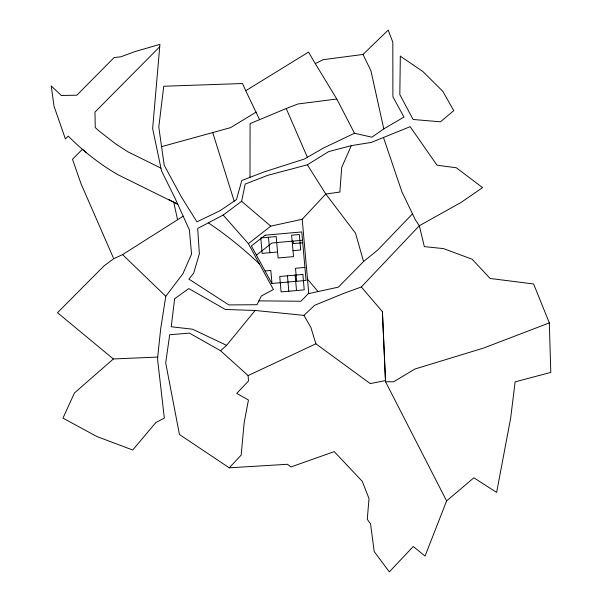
<?xml version="1.0" encoding="UTF-8"?>
<svg xmlns="http://www.w3.org/2000/svg" width="602" height="602" viewBox="0 0 602 602"><rect width="100%" height="100%" fill="white"/><g stroke="black" fill="none" stroke-linecap="round" stroke-linejoin="round"><path stroke-width="0.9" d="M249.996 177.342L250.063 123.628L286.221 108.518L297.967 103.98L336.804 99.014L354.488 133.245L371.901 137.211L383.775 128.873L403.98 117.081L392.895 96.847L392.82 42.253L388.207 30.1L363.006 54.451L323.131 59.688L315.267 63.579L308.54 52.073L245.751 90.729L259.575 119.647M157.701 357.069L157.581 359.439L164.346 418.134L155.88 422.521L132.703 450.003L96.854 436.503L62.962 418.119L74.475 392.933L113.364 358.965L157.701 357.069L160.681 328.85L165.776 296.304L182.91 273.737L191.549 254.119L189.397 229.972L175.205 198.555L161.539 170.915L152.637 128.632L159.929 44.375L134.833 51.614L120.942 56.806L114.117 57.566L76.8 95.221L61.306 95.47L51.215 85.928L54.06 106.351L65.407 138.927L68.214 136.097C83.068 150.967 99.631 164.173 117.864 174.67L177.786 204.289L168.936 199.601M223.169 215.049L248.378 243.667L273.406 289.517L261.343 296.018L256.994 304.71L228.873 304.928L188.855 279.095L193.671 273.21L199.36 253.811L197.667 228.451L223.169 215.049L241.635 201.324L245.172 184.069L267.627 175.363L307.366 164.797L328.662 151.606L351.297 145.639L371.291 142.418L410.15 126.676L437.022 165.219L456.301 167.755L482.601 187.628L461.094 202.415L419.316 225.742L361.32 286.988L343.125 293.633L314.733 305.259L303.942 315.38L255.128 310.466L225.359 309.473L188.825 288.569L174.64 298.743L171.224 326.743L192.572 329.226L226.585 345.337L255.128 310.466M383.474 137.474L401.925 191.887L415.388 219.88L419.316 225.742L424.342 246.624L443.501 248.603L472.164 259.229L490.103 278.47L533.62 283.971L549.325 322.905L550.785 372.412L515.116 381.856L510.699 417.848L496.642 492.383L473.849 477.8L446.609 500.924L425.057 556.052L413.25 546.503L389.336 571.9L374.188 551.537L370.554 523.83L367.28 519.308L369.011 498.561L362.276 481.352L334.245 451.628L290.969 466.934L287.38 464.285L229.279 467.829L179.441 434.509L165.7 362.908L169.704 334.72L189.434 333.117L220.58 350.748L248.099 375.603L248.506 380.968L236.752 393.415L248.453 399.976L244.201 422.393L241.161 455.104L229.279 467.829M351.297 145.639L341.695 167.506L339.882 192.061L325.795 194.01L302.204 219.256L270.765 226.149L248.378 243.667M412.43 213.928L377.717 250.041L363.57 261.531L338.422 287.116L308.781 293.603L302.204 219.256M308.743 293.197L300.94 301.248L258.92 300.857M159.733 46.745L94.958 112.092L95.266 127.586L99.014 130.935L115.479 143.78L127.744 151.734L160.96 168.131M220.58 350.748L226.585 345.337M256.414 255.158L271.976 242.975L302.513 240.273M183.136 216.193L122.59 254.616L113.725 258.687L104.116 265.813L57.483 312.709L113.364 358.965M354.488 133.245L323.372 148.077L304.311 159.063L264.082 171.931L241.816 180.48L236.473 199.578L220.151 210.647L196.952 221.845L181.36 196.914L164.218 165.279L158.793 127.022L163.759 86.244L242.516 83.527L245.751 90.729M256.181 112.107L230.566 127.639L161.72 146.617M248.099 375.603L315.877 343.802L370.23 383.587L385.476 380.607L382.405 311.648L361.32 286.988M549.325 322.905L483.797 347.986L414.838 369.049L393.685 381.803L385.536 381.758L385.476 380.607M302.731 242.764L293.325 243.592L293.106 241.109M277.567 252.005L262.141 253.367L260.771 237.94L276.198 236.578L278.094 257.98L293.52 256.618L291.624 235.209L299.337 234.532L300.699 249.958L292.993 250.635M265.046 270.968L270.832 270.456L271.984 283.459M304.913 267.438L295.514 268.274L296.666 281.277M208.337 222.845C226.525 235.096 243.682 248.897 259.515 264.067M86.515 152.818L82.391 149.311L72.503 159.289L80.999 183.678L113.725 258.687M241.635 201.324L270.765 226.149M122.59 254.616L165.776 296.304M307.502 279.132L318.052 291.579M307.366 164.797L325.795 194.01L355.526 233.192L363.57 261.531M315.267 63.579L336.804 99.014M303.942 315.38L310.978 327.661L315.877 343.802M446.609 500.924L385.536 381.758L382.405 311.648M363.006 54.451L370.952 70.848L383.775 128.873M286.221 108.518L307.456 157.446M212.687 132.417L234.17 201.098M173.685 202.084L177.567 219.73M295.153 275.129L296.523 290.555M287.447 275.806L288.81 291.233M268.484 237.256L269.854 252.682M400.322 56.189L399.826 94.574L413.092 119.482L440.461 121.807L453.788 110.633L442.763 91.271L422.905 71.533L400.322 56.189M265.151 235.186L251.388 245.955L271.871 283.467L306.064 280.442L301.775 231.943L265.151 235.186M302.866 274.444L279.734 276.491L281.096 291.917L304.236 289.871L302.866 274.444"/></g></svg>
